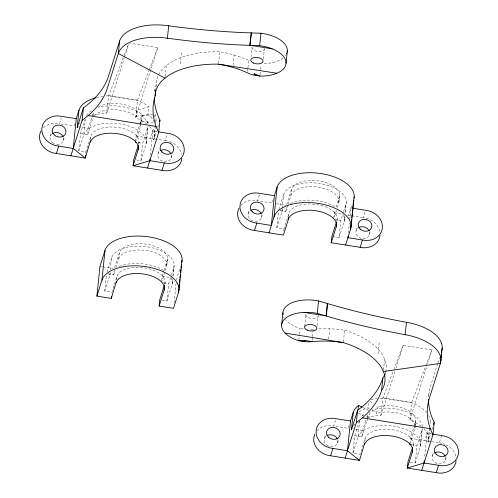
<?xml version="1.0" encoding="UTF-8"?>
<svg xmlns="http://www.w3.org/2000/svg" width="498" height="498" viewBox="0 0 498 498"><rect width="100%" height="100%" fill="white"/><g stroke="black" fill="none" stroke-linecap="round" stroke-linejoin="round"><path stroke-width="0.37" stroke-dasharray="2.49 1.87" d="M138.755 143.629A24.315 12.631 5.9 0 0 118.705 127.581A24.315 12.631 5.9 0 0 90.935 135.991L85.911 151.896L78.721 150.745L80.514 133.408L84.853 119.669M78.721 150.745L83.745 134.84L85.382 119.01M85.768 153.278L85.911 151.896M80.514 133.408L87.704 134.553L88.345 128.341L93.369 112.436L93.082 115.194M90.58 139.44L90.935 135.991M92.784 115.424A38.937 20.231 5.9 0 1 106.547 113.158L108.626 95.815L123.983 55.975M164.763 283.928A24.315 12.631 5.9 0 0 144.719 267.88A24.315 12.631 5.9 0 0 116.949 276.29L111.926 292.195L104.736 291.044L106.292 275.967M104.736 291.044L109.753 275.139L109.99 272.879M110.301 269.866L111.546 257.802A31.623 16.428 5.9 0 1 147.669 246.865A31.623 16.428 5.9 0 1 173.746 267.737L172.893 276.035M107.966 273.937L113.718 274.859L114.359 268.64L119.383 252.735A24.315 12.631 5.9 0 1 147.153 244.331A24.315 12.631 5.9 0 1 167.197 260.373L166.556 266.592L161.539 282.497M116.588 279.745L116.949 276.29M115.997 267.625L118.736 258.948L119.383 252.735M146.935 124.07A38.937 20.231 5.9 0 0 135.854 117.845L137.392 100.409L148.865 70.641M94.539 115.617A24.315 12.631 5.9 0 1 136.271 116.526L136.919 110.307L148.728 106.734L147.956 114.191A38.937 20.231 5.9 0 1 153.583 120.541M135.593 141.507L136.166 135.979L139.589 125.135M140.841 123.828A24.315 12.631 5.9 0 0 140.517 122.159L141.158 115.941L155.021 114.416A38.937 20.231 5.9 0 1 155.569 122.371M135.524 142.198L140.548 126.287L141.189 120.074A24.315 12.631 5.9 0 0 141.158 115.941M138.842 144.071L139.054 141.998M140.99 123.28L141.488 118.443M153.484 121.954L147.321 122.633L147.165 122.215A31.623 16.428 5.9 0 0 142.048 115.978L142.179 114.739A31.623 16.428 5.9 0 0 98.199 107.711M136.608 159.995L140.922 160.686L142.714 143.343L147.738 127.438A31.623 16.428 5.9 0 0 147.999 126.386M147.321 122.633L147.452 121.394L140.517 122.159M140.922 160.686L145.945 144.781L147.738 127.438M146.337 142.658L148.049 126.075M154.816 90.91L154.965 89.447M156.048 87.15L156.422 83.496A70.76 36.759 5.9 0 1 157.953 76.157M150.346 155.351L152.874 130.924L156.689 131.54M154.716 117.397L155.021 114.416M149.63 126.529A38.937 20.231 5.9 0 1 153.776 139.714L155.027 127.65M154.256 137.106L155.27 127.301M155.737 122.782L156.048 119.763M165.162 76.692L166.301 65.724M180.363 63.881L181.646 51.45M161.75 280.424L162.18 276.284L163.774 271.223M164.85 284.377L165.068 282.304M166.855 264.961L167.502 258.748M161.9 300.182L166.936 300.985L168.729 283.642L170.553 277.859M166.936 300.985L171.959 285.08L172.582 279.048M172.345 282.964L172.738 279.191M173.049 276.178L174.138 265.621M174.039 303.008L176.087 283.157M176.404 280.106L179.983 267.737M218.591 63.445L219.799 51.755C229.752 53.392 239.55 56.156 248.701 60.432A21.171 11 5.9 0 0 249.61 60.843M233.058 65.219L234.116 54.992M247.568 71.388L247.873 68.469M247.948 67.74L248.701 60.432M251.029 57.177L252.013 47.671M260.024 74.6L260.479 70.212M260.554 69.477L261.008 65.095M263.33 59.032L264.388 48.792M336.878 220.62A24.315 12.631 5.9 0 0 316.828 204.572A24.315 12.631 5.9 0 0 289.058 212.982L284.034 228.887L276.844 227.735L278.482 211.905M276.844 227.735L281.868 211.831L282.179 208.818M282.254 208.064L283.661 194.494A31.623 16.428 5.9 0 1 319.784 183.557A31.623 16.428 5.9 0 1 345.861 204.429L345.002 212.727M283.823 230.96L284.034 228.887M280.075 210.629L285.827 211.544L286.257 207.405M288.703 216.437L289.058 212.982M288.112 204.317L290.851 195.639L291.492 189.427A24.315 12.631 5.9 0 1 319.262 181.017A24.315 12.631 5.9 0 1 339.312 197.065L338.671 203.284L337.302 207.622M298.9 340.041L299.429 334.917M299.503 334.189L300.107 328.338A29.251 15.195 5.9 0 1 285.547 319.672M304.645 326.458L305.853 314.761M312.159 340.196L312.464 337.277M312.539 336.542L313.292 329.24L314.817 329.122M317.245 325.387L318.228 315.881M333.716 218.498L334.289 212.97L335.204 210.081M336.891 221.753L337.177 218.996M338.97 201.653L339.611 195.44M332.577 236.643L339.045 237.677L340.837 220.334L343.352 212.385M328.692 338.982L329.751 328.755M339.045 237.677L344.068 221.772L344.691 215.74M344.46 219.655L344.846 215.883M345.158 212.87L346.247 202.313M348.388 233.108L349.415 223.179M349.808 219.363L350.997 207.915M343.433 341.877L344.641 330.186L331.973 328.823L317.873 328.885M352.964 453.049L354.757 435.706L359.774 419.802L357.987 437.144L352.964 453.049L360.154 454.195L365.177 438.29A24.315 12.631 5.9 0 1 392.947 429.886A24.315 12.631 5.9 0 1 412.998 445.934M354.757 435.706L361.946 436.858L362.588 430.639L366.011 419.795M369.647 409.119L368.047 407.843L368.663 401.874M364.891 441.054L365.177 438.29M361.946 436.858L367.113 419.571M367.182 418.88L367.611 414.734L366.242 419.073M369.977 412.388L369.479 417.224L366.895 415.979M378.019 353.947L379.308 341.516M422.36 426.543A31.623 16.428 5.9 0 0 404.712 410.993A31.623 16.428 5.9 0 0 372.436 410.01L372.311 411.255A31.623 16.428 5.9 0 0 370.68 411.79M414.971 425.298A24.315 12.631 5.9 0 0 376.7 413.427L377.341 407.208L375.635 405.845M383.466 370.058L384.599 359.089M367.026 417.722A38.937 20.231 5.9 0 1 380.789 415.463L382.869 398.114L393.233 371.222M385.52 375.436L385.825 372.51M385.9 371.782L386.131 369.584A70.76 36.759 5.9 0 0 385.247 360.546L383.248 356.02A70.76 36.759 5.9 0 0 344.641 330.186M421.177 426.375A38.937 20.231 5.9 0 0 410.097 420.144L411.628 402.708L431.978 349.932L403.212 345.338L393.513 370.506M409.835 443.805L410.408 438.284L415.432 422.379A24.315 12.631 5.9 0 0 404.239 408.721A24.315 12.631 5.9 0 0 377.341 407.208M409.767 444.496L414.784 428.591L415.071 425.827M415.145 425.143L415.432 422.379M413.079 446.376L413.296 444.303M415.158 426.276L415.73 420.748M410.128 462.181L415.164 462.984L416.957 445.648L421.98 429.743A31.623 16.428 5.9 0 0 422.242 428.691M415.164 462.984L420.188 447.08L421.98 429.743M420.573 444.963L422.292 428.38M428.678 396.869L429.208 391.752M424.744 456.124L427.11 433.223L431.691 433.97M423.873 428.828A38.937 20.231 5.9 0 1 428.019 442.012L429.344 429.201M428.498 439.404L429.513 429.606M430.135 423.574L430.291 422.067M50.205 136.203L51.599 131.789M43.32 127.868A17.511 14.878 17.5 0 1 59.449 123.753L61.304 117.87M63.371 140.648L64.528 136.975M74.663 123.834L73.965 126.044L59.449 123.753M87.704 134.553L92.728 118.649A24.315 12.631 5.9 0 1 93.033 117.858M106.833 113.152L124.313 57.799M124.544 57.058L128.509 44.515M135.599 117.746L157.735 47.634L130.488 43.276M139.82 124.413L141.189 120.074M106.983 272.263L111.546 257.802M136.166 135.979L150.545 138.276L154.218 126.648M153.776 139.714L156.528 131.011M157.673 127.382L158.818 123.753M113.718 274.859L115.088 270.52M158.071 153.44L159.466 149.027M150.545 138.276L165.056 140.629L167.384 133.271M171.231 157.885L172.625 153.471M164.004 270.495L167.197 260.373M171.468 274.971L173.746 267.737M248.328 213.2L249.722 208.786M240.764 205.593A17.511 14.878 17.5 0 1 256.445 200.532L257.572 200.744L259.663 194.127M261.494 217.645L262.882 213.231M273.253 199.356L272.089 203.035L257.572 200.744M278.868 209.677L283.661 194.494M286.699 204.61L291.492 189.427M285.827 211.544L287.881 205.039M336.119 207.187L339.312 197.065M334.332 217.016L336.387 210.511M343.576 211.662L345.861 204.429M347.156 215.03L348.668 215.273L352.341 203.638M356.195 230.431L357.352 226.752M379.806 231.458A17.511 14.878 17.5 0 0 363.179 217.62L365.271 211.003M369.354 234.875L370.518 231.197M324.447 438.508L325.605 434.829M316.884 430.907A17.511 14.878 17.5 0 1 332.564 425.846L333.691 426.058L335.776 419.44M337.607 442.952L339.001 438.539M349.135 425.404L348.208 428.342L333.691 426.058M381.076 415.457L395.057 371.172M395.991 368.221L403.212 345.338M409.842 420.051L426.618 366.908M427.552 363.957L431.978 349.932M437.68 363.584L430.664 385.794A166.699 86.602 5.9 0 0 428.604 397.049M437.91 362.843L439.547 357.657M410.408 438.284L424.788 440.581L428.236 429.662M428.019 442.012L430.77 433.31M431.915 429.687L432.6 427.508M432.308 455.745L433.472 452.066M431.66 441.695L439.298 442.934L441.62 435.576M445.473 460.189L446.631 456.51M124.263 55.259L128.976 43.033M149.145 69.919L157.735 47.634M363.671 414.423L363.042 414.952A31.623 16.428 5.9 0 0 360.695 417.772M136.271 116.526L142.179 114.739M142.048 115.978L147.956 114.191M165.056 140.629L166.189 140.778A17.511 14.878 17.5 0 1 168.424 141.264M108.738 95.523L137.504 100.117M78.51 126.766L88.345 128.341M138.4 142.652L142.714 143.343M276.633 203.757L285.715 205.213M334.289 212.97L343.371 214.426M334.363 219.301L340.837 220.334M99.98 266.343L102.246 266.704M103.005 266.828L112.847 268.397M162.18 276.284L171.262 277.735M163.693 282.839L168.729 283.642M382.981 397.821L411.74 402.421M355.777 429.556L362.588 430.639M411.205 444.726L416.957 445.648M348.668 215.273L350.966 215.64M351.725 215.765L363.179 217.62M424.788 440.581L430.901 441.57M362.606 407.389L368.757 410.352M358.386 413.178L363.546 415.668M369.952 401.295L373.363 404.027M372.436 410.01L376.7 413.427M147.452 121.394L147.701 122.06A31.623 16.428 5.9 0 1 148.118 124.239M63.451 137.56A6.947 5.901 17.5 0 1 54.855 144.003M54.431 143.847A6.947 5.901 17.5 0 1 53.61 143.468M53.218 143.237A6.947 5.901 17.5 0 1 51.736 133.968M264.388 48.58A6.219 3.231 5.9 0 1 257.217 51.356A6.219 3.231 5.9 0 1 252.399 46.663M79.138 123.772A38.937 20.231 5.9 0 1 80.103 122.614M96.68 97.496A38.937 20.231 5.9 0 1 102.899 96.313M105.887 95.983A38.937 20.231 5.9 0 1 108.34 95.821L137.647 100.503A38.937 20.231 5.9 0 1 148.728 106.734M86.459 115.468A31.623 16.428 5.9 0 1 92.211 110.214M83.745 134.84A31.623 16.428 5.9 0 1 119.869 123.902A31.623 16.428 5.9 0 1 145.945 144.781M169.519 141.6A17.511 14.878 17.5 0 1 181.683 154.467M171.405 155.189A6.947 5.901 17.5 0 1 162.504 161.165A6.947 5.901 17.5 0 1 159.914 150.95M98.504 106.833A24.315 12.631 5.9 0 1 136.919 110.307M140.847 124.662A24.315 12.631 5.9 0 1 140.548 126.287M286.113 54.705A29.251 15.195 5.9 0 1 285.503 55.608M283.001 58.104A29.251 15.195 5.9 0 1 263.05 63.638M158.607 74.75A70.76 36.759 5.9 0 1 164.838 66.844L169.364 63.364A70.76 36.759 5.9 0 1 219.799 51.755M154.735 90.953A166.699 86.602 5.9 0 1 156.422 83.496M318.228 315.67A6.219 3.231 5.9 0 1 311.051 318.446A6.219 3.231 5.9 0 1 306.239 313.752M439.298 442.934A17.511 14.878 17.5 0 1 444.832 444.297M445.884 444.751A17.511 14.878 17.5 0 1 456.081 457.762M445.554 457.102A6.947 5.901 17.5 0 1 437.176 463.613A6.947 5.901 17.5 0 1 433.845 453.504M337.781 440.257A6.947 5.901 17.5 0 1 329.969 446.55M329.097 446.308A6.947 5.901 17.5 0 1 328.25 445.971M327.852 445.766A6.947 5.901 17.5 0 1 326.296 436.018M370.923 399.801A38.937 20.231 5.9 0 1 377.135 398.618M380.13 398.288A38.937 20.231 5.9 0 1 382.576 398.126L411.883 402.807A38.937 20.231 5.9 0 1 426.431 412.338M428.597 415.382A38.937 20.231 5.9 0 1 430.135 423.381M415.089 426.967A24.315 12.631 5.9 0 1 414.784 428.591M366.97 420.953A24.315 12.631 5.9 0 1 367.673 419.391M357.987 437.144A31.623 16.428 5.9 0 1 394.105 426.207A31.623 16.428 5.9 0 1 420.188 447.08M353.381 426.076A38.937 20.231 5.9 0 1 355.454 423.81M385.869 371.06A70.76 36.759 5.9 0 1 385.259 373.245M359.139 411.865A38.937 20.231 5.9 0 1 368.047 407.843M284.19 317.705A29.251 15.195 5.9 0 1 283.692 316.703M313.292 329.24A21.171 11 5.9 0 1 308.947 329.433M303.375 328.973A21.171 11 5.9 0 1 300.107 328.338M290.851 195.639A24.315 12.631 5.9 0 1 318.62 187.236A24.315 12.631 5.9 0 1 338.671 203.284M369.317 231.402A6.947 5.901 17.5 0 1 365.793 238.268A6.947 5.901 17.5 0 1 357.147 235.61A6.947 5.901 17.5 0 1 358.037 227.941M343.626 215.304A31.623 16.428 5.9 0 1 344.068 221.772M281.868 211.831A31.623 16.428 5.9 0 1 284.227 207.884M290.371 203.607A31.623 16.428 5.9 0 1 335.882 207.205M261.456 214.171A6.947 5.901 17.5 0 1 253.414 221.131M252.978 221A6.947 5.901 17.5 0 1 250.177 210.704M118.736 258.948A24.315 12.631 5.9 0 1 146.512 250.544A24.315 12.631 5.9 0 1 166.556 266.592M170.97 277.535A31.623 16.428 5.9 0 1 171.959 285.08M109.753 275.139A31.623 16.428 5.9 0 1 111.334 272.132M119.24 266.486A31.623 16.428 5.9 0 1 165.137 271.429"/><path stroke-width="0.75" d="M90.437 140.822L85.27 158.109L73.212 148.454L76.287 118.686L78.989 110.139A38.937 20.231 5.9 0 1 95.971 97.683M77.682 126.206A38.937 20.231 5.9 0 0 77.196 127.476L78.989 110.139M40.973 131.036A17.511 14.878 17.5 0 0 56.38 153.459L70.89 155.812L82.095 120.323L83.378 107.892A166.699 86.602 5.9 0 0 108.601 75.852L119.595 41.054A43.7 22.703 5.9 0 1 168.685 25.815A433.671 225.301 5.9 0 0 242.52 32.594L260.958 33.254A29.251 15.195 5.9 0 1 287.209 51.854M85.556 155.345L85.27 158.109L70.89 155.812M119.595 41.054L118.306 53.479L107.319 88.283A166.699 86.602 5.9 0 1 88.165 115.561L82.095 120.323M116.445 281.127L111.284 298.408L96.898 296.111L99.98 266.343L104.997 250.438A38.937 20.231 5.9 0 1 149.475 236.973A38.937 20.231 5.9 0 1 181.583 262.676M96.898 296.111L101.922 280.206L104.997 250.438M111.284 298.408L111.496 296.341M181.87 158.414A17.511 14.878 17.5 0 1 161.987 170.335L133.091 165.747L138.114 149.842L138.544 145.702M147.47 168.05L158.675 132.561L156.055 126.405A166.699 86.602 5.9 0 1 155.139 95.921L155.743 90.076M138.301 145.074L133.732 159.534L133.091 165.747L149.792 160.692L149.954 159.167M276.907 73.262L218.516 64.174A70.76 36.759 5.9 0 0 168.081 75.789L165.012 78.155L118.306 53.479L119.564 50.703L121.512 48.088A43.7 22.703 5.9 0 1 167.403 38.24L168.685 25.815M158.675 132.561L159.964 120.13A166.699 86.602 5.9 0 1 154.305 97.795M178.819 289.388L178.508 292.444L173.485 308.349L159.105 306.052L159.746 299.833L164.309 285.379M159.105 306.052L164.122 290.147L164.626 285.31M179.056 287.103L179.373 284.047M179.529 282.522L179.846 279.465M180.002 277.94L180.32 274.89M180.556 272.599L180.874 269.543M181.029 268.017L181.347 264.961M178.987 289.836L182.063 260.068M167.403 38.24L185.81 40.556A433.671 225.301 5.9 0 0 241.237 45.025L249.896 45.33L251.179 32.905M251.484 32.88L249.896 45.33M218.516 64.174C228.47 65.811 238.268 68.575 247.419 72.851A21.171 11 5.9 0 0 253.301 74.949L259.875 76.057A29.251 15.195 5.9 0 0 286.051 62.798A29.251 15.195 5.9 0 0 259.67 45.685L260.958 33.254M286.039 63.296L287.327 50.871M274.41 195.677L271.335 225.451L256.825 223.098A17.511 14.878 17.5 0 1 240.011 205.313A17.511 14.878 17.5 0 1 259.894 193.392L274.41 195.677L277.112 187.13A38.937 20.231 5.9 0 1 320.332 173.472A38.937 20.231 5.9 0 1 354.016 198.073M239.096 208.027A17.511 14.878 17.5 0 0 254.503 230.456L269.013 232.803L274.037 216.898L277.112 187.13M269.013 232.803L283.393 235.1L288.417 219.195L288.628 217.122M281.631 325.113L282.914 312.682M314.792 434.219A17.511 14.878 17.5 0 0 330.616 455.763L345.126 458.116L356.338 422.628L362.407 417.859A166.699 86.602 5.9 0 0 381.561 390.588A70.76 36.759 5.9 0 0 383.964 372.977L381.966 368.439A70.76 36.759 5.9 0 0 343.352 342.618C333 340.987 322.443 340.62 312.009 341.659A21.171 11 5.9 0 1 305.43 341.765L298.825 340.769A29.251 15.195 5.9 0 1 283.132 320.818A29.251 15.195 5.9 0 1 317.27 313.373L318.558 300.941L335.621 305.953A433.671 225.301 5.9 0 0 406.43 322.287A43.7 22.703 5.9 0 1 441.651 350.997L441.502 352.46M379.993 235.405A17.511 14.878 17.5 0 1 360.11 247.325L331.214 242.744L331.855 236.525L336.424 222.071M327.342 303.487L326.053 315.919L334.332 318.384A433.671 225.301 5.9 0 0 387.127 331.207L405.148 334.712A43.7 22.703 5.9 0 1 440.711 357.576L440.904 360.533L440.369 363.422L429.382 398.226A166.699 86.602 5.9 0 0 430.291 428.71L432.918 434.86L421.713 470.349L407.333 468.052L407.974 461.839L412.537 447.378M326.321 316.031L327.603 303.599M331.214 242.744L336.237 226.839L336.592 223.384M348.077 236.158L347.915 237.683L362.432 239.974A17.511 14.878 17.5 0 0 382.321 228.053A17.511 14.878 17.5 0 0 365.507 210.268L352.522 208.164M345.593 245.041L350.617 229.136L351.171 223.789M351.327 222.264L351.644 219.213M351.8 217.682L352.117 214.632M352.354 212.341L352.671 209.291M352.827 207.759L353.144 204.709M353.3 203.184L353.617 200.128M351.096 226.528L354.171 196.754M364.673 443.127L359.512 460.413L347.455 450.758L350.53 420.991L353.225 412.437A38.937 20.231 5.9 0 1 358.51 405.409L361.922 407.059M351.924 428.51A38.937 20.231 5.9 0 0 351.439 429.78L353.225 412.437M356.338 422.628L357.62 410.196A166.699 86.602 5.9 0 0 382.844 378.156A70.76 36.759 5.9 0 0 384.755 374.571M358.05 409.885L358.51 405.409M381.561 390.588L382.844 378.156M405.148 334.712L406.43 322.287M432.457 434.094L441.62 435.576A17.511 14.878 17.5 0 1 458.434 453.361A17.511 14.878 17.5 0 1 438.551 465.281L424.035 462.997L407.333 468.052L412.35 452.147L412.711 448.692M424.035 462.997L424.271 460.706M432.918 434.86L434.2 422.435A166.699 86.602 5.9 0 1 428.541 399.334M440.749 359.768L440.369 363.422L383.317 371.52M440.973 357.576L441.272 354.651M440.904 360.533L442.187 348.102M304.757 341.709L305.125 340.445L312.009 341.659M56.38 153.459L58.702 146.107A17.511 14.878 17.5 0 1 41.888 128.322A17.511 14.878 17.5 0 1 61.771 116.401L76.287 118.686M77.196 127.476L83.378 107.892M159.503 121.58L159.964 120.13M161.987 170.335L164.309 162.977A17.511 14.878 17.5 0 0 184.198 151.056A17.511 14.878 17.5 0 0 167.384 133.271L158.98 131.914M254.503 230.456L256.825 223.098M360.11 247.325L362.432 239.974M330.616 455.763L332.944 448.405A17.511 14.878 17.5 0 1 316.13 430.621A17.511 14.878 17.5 0 1 336.013 418.7L350.53 420.991M351.439 429.78L357.62 410.196M433.515 424.607L434.2 422.435M421.713 470.349L436.229 472.639L438.551 465.281M253.943 75.105L254.372 73.847L259.875 76.057M165.012 78.155L163.556 79.275A70.76 36.759 5.9 0 0 155.139 95.921M302.093 341.398L305.125 340.445L298.825 340.769M259.67 45.685L250.201 45.312L272.213 48.829M149.792 160.692L164.309 162.977M88.165 115.561L156.055 126.405M135.524 142.198L136.962 142.422M304.041 312.402L326.053 315.919L317.27 313.373M362.407 417.859L430.291 428.71M409.767 444.496L411.205 444.726M345.126 458.116L359.512 460.413M58.702 146.107L73.212 148.454M332.944 448.405L347.455 450.758M285.111 333.056L343.352 342.605M254.372 73.847L256.545 75.634M90.294 142.204A24.315 12.631 5.9 0 1 118.063 133.794A24.315 12.631 5.9 0 1 138.114 149.842M160.605 150.502A6.947 5.901 17.5 0 1 171.044 154.031M52.39 133.483A6.947 5.901 17.5 0 1 63.184 136.794M286.966 52.825A29.251 15.195 5.9 0 1 286.599 53.778M326.981 435.569A6.947 5.901 17.5 0 1 337.426 439.099M434.493 453.018A6.947 5.901 17.5 0 1 445.287 456.33M456.112 460.718A17.511 14.878 17.5 0 1 436.229 472.639M283.057 314.686A29.251 15.195 5.9 0 1 318.558 300.941M364.536 444.509A24.315 12.631 5.9 0 1 392.306 436.099A24.315 12.631 5.9 0 1 412.35 452.147M358.728 227.493A6.947 5.901 17.5 0 1 368.993 230.649M250.868 210.262A6.947 5.901 17.5 0 1 261.133 213.412M288.417 219.195A24.315 12.631 5.9 0 1 316.186 210.791A24.315 12.631 5.9 0 1 336.237 226.839M274.037 216.898A38.937 20.231 5.9 0 1 318.508 203.433A38.937 20.231 5.9 0 1 350.617 229.136M101.922 280.206A38.937 20.231 5.9 0 1 146.4 266.741A38.937 20.231 5.9 0 1 178.508 292.444M116.302 282.503A24.315 12.631 5.9 0 1 144.078 274.099A24.315 12.631 5.9 0 1 164.122 290.147M253.326 63.034A6.219 3.231 5.9 0 0 263.081 61.435A6.219 3.231 5.9 0 0 254.341 57.519A6.219 3.231 5.9 0 0 253.326 63.034M54.145 134.79A6.947 5.901 17.5 0 0 65.692 133.296A6.947 5.901 17.5 0 0 57.494 125.129A6.947 5.901 17.5 0 0 54.145 134.79M162.012 152.027A6.947 5.901 17.5 0 0 173.553 150.527A6.947 5.901 17.5 0 0 165.355 142.366A6.947 5.901 17.5 0 0 162.012 152.027M307.166 330.124A6.219 3.231 5.9 0 0 316.921 328.518A6.219 3.231 5.9 0 0 308.181 324.609A6.219 3.231 5.9 0 0 307.166 330.124M436.248 454.332A6.947 5.901 17.5 0 0 447.795 452.831A6.947 5.901 17.5 0 0 439.597 444.67A6.947 5.901 17.5 0 0 436.248 454.332M328.387 437.095A6.947 5.901 17.5 0 0 339.929 435.601A6.947 5.901 17.5 0 0 331.73 427.433A6.947 5.901 17.5 0 0 328.387 437.095M360.135 229.018A6.947 5.901 17.5 0 0 371.676 227.524A6.947 5.901 17.5 0 0 363.478 219.357A6.947 5.901 17.5 0 0 360.135 229.018M252.268 211.787A6.947 5.901 17.5 0 0 263.816 210.287A6.947 5.901 17.5 0 0 255.617 202.126A6.947 5.901 17.5 0 0 252.268 211.787"/></g></svg>
